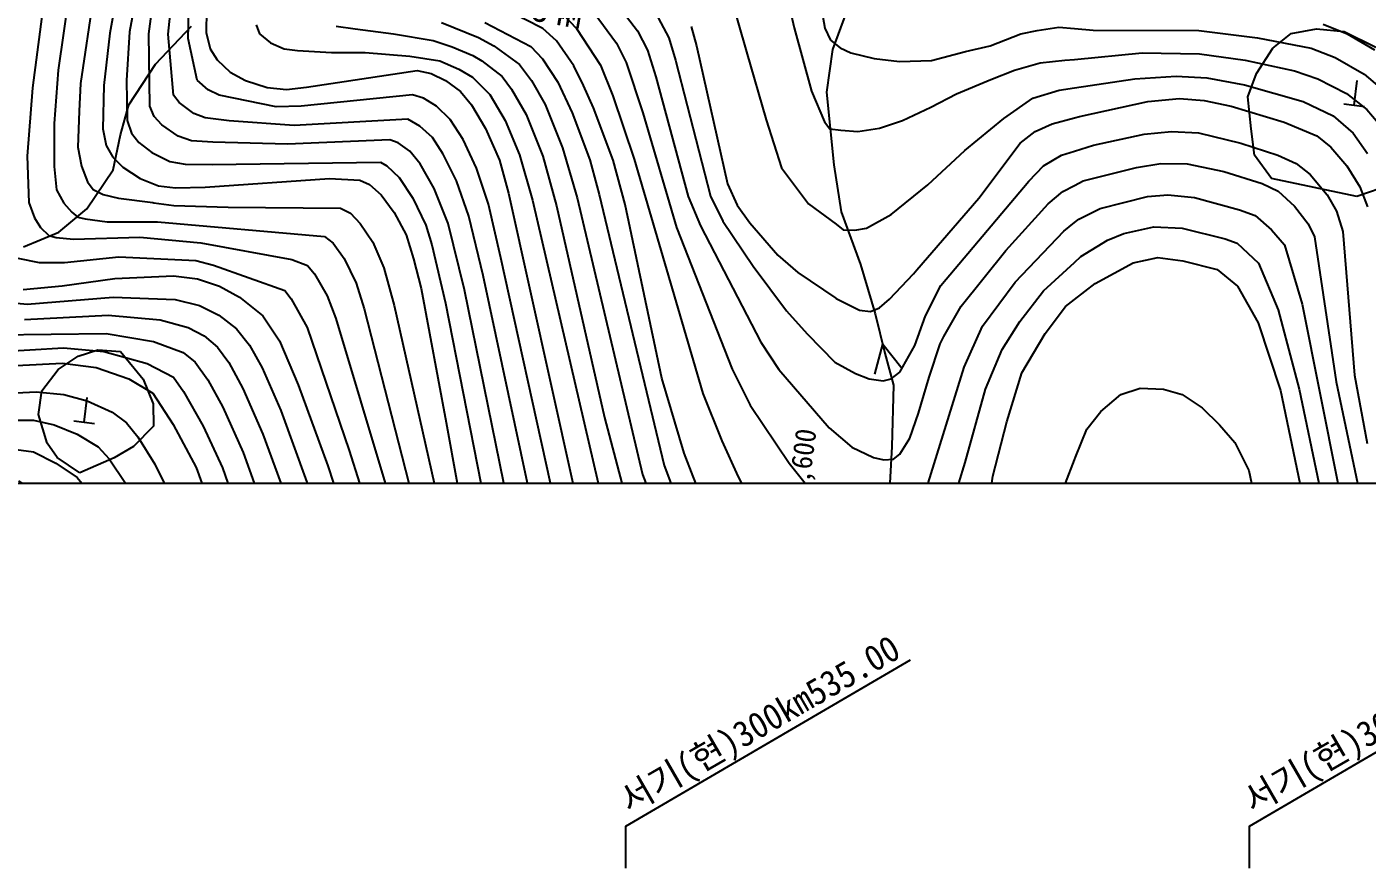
# Model space of a CAD drawing. Header units: millimetres. Extents: x 1510 to 2306, y 1103 to 1807.
# Drawn here: x 1777.1 to 1906, y 1364.9 to 1445.8 of the extents above; entities that cross this region are included whole.
import ezdxf
from ezdxf.enums import TextEntityAlignment as Align
from ezdxf.xclip import XClip

# ---------------------------------------------------------------- set-up
doc = ezdxf.new("R2010")
doc.units = ezdxf.units.MM
doc.header["$LTSCALE"] = 10
doc.header["$MEASUREMENT"] = 0
doc.header["$XCLIPFRAME"] = 2
doc.layers.add('TX-PAPR', color=2, linetype='Continuous', plot=False)
for name, color, linetype in [('TZ-BASE', 253, 'Continuous'), ('TZ-LEAL', 1, 'Continuous'), ('TZ-LEAT', 3, 'Continuous')]:
    doc.layers.add(name, color=color, linetype=linetype)
doc.styles.add('HANA', font='GulimChe.ttf')
doc.styles.get("Standard").update_dxf_attribs({"font": 'GulimChe.ttf'})

# ---------------------------------------------------------------- blocks, each defined once
blk = doc.blocks.new('JD-DHDH6EF4KJ')
at = {"layer": 'TZ-BASE'}
for p, q in [((182.11, -18.72, 173), (179.76, -36.94, 173)), ((184.49, -19.29, 172), (182.23, -35.26, 172)), ((186.8, -20.29, 171), (184.36, -36.55, 171)), ((189.3, -20, 170), (187.19, -31.69, 170)), ((251.01, -22.3, 153), (253.02, -31.17, 153)), ((190.57, -23.41, 169), (189.09, -31.57, 169)), ((246.57, -27.01, 154), (248.46, -33.48, 154)), ((190.95, -31.77, 168), (191.48, -27.77, 168)), ((235.52, -28.25, 157), (237.96, -31.47, 157)), ((255.4, -27.89, 152), (256, -31.21, 152)), ((192.81, -31.79, 167), (193.16, -28.4, 167)), ((194.73, -32.2, 166), (194.78, -29.57, 166)), ((196.48, -29.5, 165), (196.45, -31.62, 165)), ((228.86, -31.23, 160), (225.52, -29.55, 160)), ((201.27, -30.88, 164), (201.58, -31.75, 164)), ((219.11, -30.66, 162), (222.67, -32.1, 162)), ((223.26, -30.66, 161), (227.71, -32.98, 161)), ((230.8, -29.91, 159), (232.09, -31.25, 159)), ((233.8, -29.74, 158), (235.95, -32.65, 158)), ((239.94, -30.23, 156), (240.96, -32.13, 156)), ((258.05, -29.71, 160.13), (256.71, -33.26, 160.13)), ((303.94, -30.82, 151), (306.23, -31.76, 151)), ((187.19, -31.69, 170), (186.6, -36.73, 170)), ((189.09, -31.57, 169), (188.8, -36.25, 169)), ((191.03, -38.72, 168), (190.95, -31.77, 168)), ((191.57, -34.66, 149.06), (195.04, -31.02, 149.06)), ((193.33, -37.67, 167), (192.81, -31.79, 167)), ((195.59, -36.21, 166), (194.73, -32.2, 166)), ((196.45, -31.62, 165), (196.84, -33.19, 165)), ((201.58, -31.75, 164), (202.66, -32.61, 164)), ((208.96, -31.03, 163), (210.79, -31.26, 163)), ((210.79, -31.26, 163), (214.49, -31.74, 163)), ((214.49, -31.74, 163), (218.29, -32.41, 163)), ((222.67, -32.1, 162), (224.13, -32.92, 162)), ((230.16, -32.44, 160), (228.86, -31.23, 160)), ((232.09, -31.25, 159), (234.41, -34.76, 159)), ((237.96, -31.47, 157), (238.91, -33.33, 157)), ((240.96, -32.13, 156), (241.61, -34.28, 156)), ((243.13, -31.04, 155), (243.63, -32.91, 155)), ((253.02, -31.17, 153), (254.71, -37.26, 153)), ((256, -31.21, 152), (256.53, -32.38, 152)), ((271.88, -32.91, 152), (274.84, -31.75, 152)), ((274.84, -31.75, 152), (276.41, -31.45, 152)), ((276.41, -31.45, 152), (278.49, -31.1, 152)), ((278.49, -31.1, 152), (280, -31.24, 152)), ((280, -31.24, 152), (281.81, -31.4, 152)), ((281.81, -31.4, 152), (291.97, -31.42, 152)), ((291.97, -31.42, 152), (297.62, -32.13, 152)), ((297.62, -32.13, 152), (302.79, -33.13, 152)), ((299.1, -33.15, 155.28), (300.86, -31.73, 155.28)), ((300.86, -31.73, 155.28), (303.3, -31.28, 155.28)), ((303.3, -31.28, 155.28), (305.96, -31.53, 155.28)), ((305.96, -31.53, 155.28), (309.01, -33.05, 155.28)), ((306.23, -31.76, 151), (308.87, -33.29, 151)), ((196.84, -33.19, 165), (197.51, -34.26, 165)), ((202.66, -32.61, 164), (203.96, -33.2, 164)), ((203.96, -33.2, 164), (205.26, -33.36, 164)), ((205.26, -33.36, 164), (208.52, -33.54, 164)), ((218.29, -32.41, 163), (220.13, -33, 163)), ((220.13, -33, 163), (222.11, -33.85, 163)), ((224.13, -32.92, 162), (226.62, -34.7, 162)), ((227.71, -32.98, 161), (228.81, -34.15, 161)), ((231.84, -34.85, 160), (230.16, -32.44, 160)), ((235.95, -32.65, 158), (236.86, -34.51, 158)), ((238.91, -33.33, 157), (239.71, -35.9, 157)), ((243.63, -32.91, 155), (246.63, -46.2, 155)), ((248.46, -33.48, 154), (250.35, -40.02, 154)), ((256.71, -33.26, 160.13), (256.16, -37.37, 160.13)), ((256.53, -32.38, 152), (257.46, -33.1, 152)), ((257.46, -33.1, 152), (258.5, -33.57, 152)), ((266.24, -34.31, 152), (269.51, -33.45, 152)), ((269.51, -33.45, 152), (271.88, -32.91, 152)), ((297.51, -35.56, 155.28), (299.1, -33.15, 155.28)), ((302.79, -33.13, 152), (305.1, -34.04, 152)), ((189.03, -38.58, 149.06), (191.57, -34.66, 149.06)), ((197.51, -34.26, 165), (198.77, -35.43, 165)), ((208.52, -33.54, 164), (211.75, -33.54, 164)), ((211.75, -33.54, 164), (216.07, -33.91, 164)), ((216.07, -33.91, 164), (218.94, -34.34, 164)), ((218.94, -34.34, 164), (220.78, -35.17, 164)), ((222.11, -33.85, 163), (222.99, -34.36, 163)), ((222.99, -34.36, 163), (224.94, -35.87, 163)), ((226.62, -34.7, 162), (227.77, -36.25, 162)), ((228.81, -34.15, 161), (230.28, -36.42, 161)), ((234.41, -34.76, 159), (235.6, -37.72, 159)), ((236.86, -34.51, 158), (238.46, -39.37, 158)), ((241.61, -34.28, 156), (244.97, -47.36, 156)), ((258.5, -33.57, 152), (260.73, -34.12, 152)), ((260.73, -34.12, 152), (263.16, -34.43, 152)), ((263.16, -34.43, 152), (266.24, -34.31, 152)), ((274.22, -35.25, 153), (276.69, -34.55, 153)), ((276.69, -34.55, 153), (279.08, -34.3, 153)), ((279.08, -34.3, 153), (280, -34.22, 153)), ((280, -34.22, 153), (286.53, -33.59, 153)), ((286.53, -33.59, 153), (292.03, -33.67, 153)), ((292.03, -33.67, 153), (296.42, -34.3, 153)), ((296.42, -34.3, 153), (301.17, -35.31, 153)), ((305.1, -34.04, 152), (307.88, -35.65, 152)), ((182.23, -35.26, 172), (181.82, -40.39, 172)), ((198.77, -35.43, 165), (200.24, -36.23, 165)), ((206.1, -36.9, 165), (216.77, -35.29, 165)), ((216.77, -35.29, 165), (218.1, -35.58, 165)), ((218.1, -35.58, 165), (219.48, -36.24, 165)), ((220.78, -35.17, 164), (222.07, -35.94, 164)), ((222.07, -35.94, 164), (223.74, -37.6, 164)), ((224.94, -35.87, 163), (225.85, -37.07, 163)), ((232.75, -36.74, 160), (231.84, -34.85, 160)), ((239.71, -35.9, 157), (242.84, -47.42, 157)), ((271.97, -36.16, 153), (274.22, -35.25, 153)), ((280, -36.94, 154), (285.82, -36.07, 154)), ((285.82, -36.07, 154), (289.8, -35.83, 154)), ((289.8, -35.83, 154), (292.73, -36, 154)), ((292.73, -36, 154), (296.35, -36.67, 154)), ((296.7, -37.82, 155.28), (297.51, -35.56, 155.28)), ((301.17, -35.31, 153), (303.41, -36.08, 153)), ((303.41, -36.08, 153), (306.18, -37.5, 153)), ((307.88, -35.65, 152), (310.42, -37.8, 152)), ((179.76, -36.94, 173), (179.22, -43.51, 173)), ((184.36, -36.55, 171), (184.25, -39.2, 171)), ((186.6, -36.73, 170), (186.52, -40.89, 170)), ((188.8, -36.25, 169), (188.86, -40.1, 169)), ((196.64, -37.13, 166), (195.59, -36.21, 166)), ((197.7, -37.66, 166), (196.64, -37.13, 166)), ((200.24, -36.23, 165), (202.32, -36.91, 165)), ((202.32, -36.91, 165), (204.18, -37.1, 165)), ((204.18, -37.1, 165), (206.1, -36.9, 165)), ((219.48, -36.24, 165), (220.93, -37.3, 165)), ((220.93, -37.3, 165), (221.98, -38.58, 165)), ((225.85, -37.07, 163), (227.24, -39.51, 163)), ((227.77, -36.25, 162), (229.06, -38.56, 162)), ((230.28, -36.42, 161), (231.67, -39.36, 161)), ((233.73, -38.88, 160), (232.75, -36.74, 160)), ((254.71, -37.26, 153), (255.94, -40.23, 153)), ((256.16, -37.37, 160.13), (256.86, -44.35, 160.13)), ((268.64, -37.52, 153), (271.97, -36.16, 153)), ((276, -37.95, 154), (278.53, -37.16, 154)), ((278.53, -37.16, 154), (280, -36.94, 154)), ((296.35, -36.67, 154), (302.02, -38.26, 154)), ((306.91, -38.62, 153.87), (307.22, -36.24, 153.87)), ((188.21, -41.46, 149.06), (189.03, -38.58, 149.06)), ((193.87, -38.35, 167), (193.33, -37.67, 167)), ((195.27, -39.43, 167), (193.87, -38.35, 167)), ((203.2, -38.77, 166), (197.7, -37.66, 166)), ((216.32, -37.64, 166), (205.59, -38.73, 166)), ((217.36, -37.96, 166), (216.32, -37.64, 166)), ((218.62, -38.73, 166), (217.36, -37.96, 166)), ((221.98, -38.58, 165), (223.35, -40.87, 165)), ((223.74, -37.6, 164), (225.24, -40.08, 164)), ((229.06, -38.56, 162), (230.75, -42.73, 162)), ((235.6, -37.72, 159), (237.65, -43.82, 159)), ((266.18, -38.82, 153), (268.64, -37.52, 153)), ((273.2, -39.89, 154), (276, -37.95, 154)), ((280.48, -39.7, 155), (287.07, -38.28, 155)), ((287.07, -38.28, 155), (290.12, -37.99, 155)), ((290.12, -37.99, 155), (292.47, -38.16, 155)), ((292.47, -38.16, 155), (295.07, -38.73, 155)), ((297.01, -40.9, 155.28), (296.7, -37.82, 155.28)), ((302.02, -38.26, 154), (304.91, -39.66, 154)), ((305.92, -38.5, 153.87), (307.91, -38.75, 153.87)), ((306.18, -37.5, 153), (308.12, -39.04, 153)), ((184.25, -39.2, 171), (184.1, -42.66, 171)), ((191.44, -39.72, 168), (191.03, -38.72, 168)), ((192.18, -40.51, 168), (191.44, -39.72, 168)), ((196.35, -39.84, 167), (195.27, -39.43, 167)), ((198.66, -40.12, 167), (196.35, -39.84, 167)), ((205.59, -38.73, 166), (203.2, -38.77, 166)), ((215.86, -39.96, 167), (204.92, -40.57, 167)), ((217.02, -40.64, 167), (215.86, -39.96, 167)), ((219.94, -39.99, 166), (218.62, -38.73, 166)), ((227.24, -39.51, 163), (228.84, -43.52, 163)), ((231.67, -39.36, 161), (233.36, -43.89, 161)), ((235.62, -43.91, 160), (233.73, -38.88, 160)), ((238.46, -39.37, 158), (241.71, -50.38, 158)), ((263.46, -40.09, 153), (266.18, -38.82, 153)), ((269.47, -42.99, 154), (273.2, -39.89, 154)), ((277.86, -40.42, 155), (280, -39.83, 155)), ((280, -39.83, 155), (280.48, -39.7, 155)), ((295.07, -38.73, 155), (300.17, -40.25, 155)), ((304.91, -39.66, 154), (306.82, -41.3, 154)), ((308.12, -39.04, 153), (309.23, -40.33, 153)), ((181.82, -40.39, 172), (181.82, -44.52, 172)), ((186.52, -40.89, 170), (186.84, -42.49, 170)), ((188.86, -40.1, 169), (189.26, -41.3, 169)), ((193.77, -41.61, 168), (192.18, -40.51, 168)), ((204.92, -40.57, 167), (198.66, -40.12, 167)), ((218.22, -41.74, 167), (217.02, -40.64, 167)), ((221.18, -41.92, 166), (219.94, -39.99, 166)), ((223.35, -40.87, 165), (224.67, -43.91, 165)), ((225.24, -40.08, 164), (226.62, -43.39, 164)), ((250.35, -40.02, 154), (251.8, -44.64, 154)), ((255.94, -40.23, 153), (256.45, -40.89, 153)), ((256.45, -40.89, 153), (257.54, -41.03, 153)), ((257.54, -41.03, 153), (259.15, -41.15, 153)), ((259.15, -41.15, 153), (261.23, -40.82, 153)), ((261.23, -40.82, 153), (263.46, -40.09, 153)), ((274.79, -42.29, 155), (276.23, -41.16, 155)), ((276.23, -41.16, 155), (277.86, -40.42, 155)), ((286.72, -41.42, 156), (289.35, -41.14, 156)), ((289.35, -41.14, 156), (291.95, -41.27, 156)), ((291.95, -41.27, 156), (296.02, -42.26, 156)), ((297.34, -43.43, 155.28), (297.01, -40.9, 155.28)), ((300.17, -40.25, 155), (303.32, -41.58, 155)), ((186.84, -42.49, 170), (187.49, -43.61, 170)), ((187.52, -44.85, 149.06), (188.21, -41.46, 149.06)), ((189.26, -41.3, 169), (189.97, -42.21, 169)), ((189.97, -42.21, 169), (191.22, -43.17, 169)), ((195.04, -42.04, 168), (193.77, -41.61, 168)), ((197.11, -42.19, 168), (195.04, -42.04, 168)), ((204.28, -42.38, 168), (197.11, -42.19, 168)), ((214.13, -41.94, 168), (204.28, -42.38, 168)), ((214.93, -42.23, 168), (214.13, -41.94, 168)), ((216.06, -43.06, 168), (214.93, -42.23, 168)), ((219.27, -43.34, 167), (218.22, -41.74, 167)), ((222.48, -44.68, 166), (221.18, -41.92, 166)), ((270.81, -47.56, 155), (274.79, -42.29, 155)), ((280, -43.05, 156), (281.83, -42.46, 156)), ((281.83, -42.46, 156), (286.72, -41.42, 156)), ((296.02, -42.26, 156), (299.57, -43.42, 156)), ((303.32, -41.58, 155), (304.68, -42.65, 155)), ((306.82, -41.3, 154), (308.21, -43.27, 154)), ((179.22, -43.51, 173), (179.41, -47.97, 173)), ((184.1, -42.66, 171), (184.46, -44.5, 171)), ((187.49, -43.61, 170), (188.43, -44.59, 170)), ((191.22, -43.17, 169), (192.97, -44.04, 169)), ((217.05, -44.25, 168), (216.06, -43.06, 168)), ((220.55, -45.91, 167), (219.27, -43.34, 167)), ((226.62, -43.39, 164), (227.86, -47.75, 164)), ((228.84, -43.52, 163), (230.16, -48.3, 163)), ((230.75, -42.73, 162), (232.17, -47.55, 162)), ((237.65, -43.82, 159), (244.25, -66.36, 159)), ((265.9, -46.28, 154), (269.47, -42.99, 154)), ((277.03, -44.47, 156), (278.77, -43.44, 156)), ((278.77, -43.44, 156), (280, -43.05, 156)), ((298.95, -45.69, 155.28), (297.34, -43.43, 155.28)), ((299.57, -43.42, 156), (301.33, -44.22, 156)), ((304.68, -42.65, 155), (306.22, -44.45, 155)), ((181.82, -44.52, 172), (182.07, -46.76, 172)), ((184.46, -44.5, 171), (185.04, -46, 171)), ((184.96, -48.6, 149.06), (187.52, -44.85, 149.06)), ((188.43, -44.59, 170), (190.12, -45.66, 170)), ((192.97, -44.04, 169), (194.43, -44.3, 169)), ((194.43, -44.3, 169), (197.03, -44.34, 169)), ((197.03, -44.34, 169), (213.22, -44.11, 169)), ((213.22, -44.11, 169), (213.83, -44.46, 169)), ((213.83, -44.46, 169), (215.04, -45.58, 169)), ((218.41, -46.64, 168), (217.05, -44.25, 168)), ((223.62, -48.15, 166), (222.48, -44.68, 166)), ((224.67, -43.91, 165), (225.54, -47.07, 165)), ((233.36, -43.89, 161), (234.27, -47.2, 161)), ((236.78, -48.18, 160), (235.62, -43.91, 160)), ((251.8, -44.64, 154), (254.42, -48.12, 154)), ((256.86, -44.35, 160.13), (257.56, -48.88, 160.13)), ((275.6, -45.94, 156), (277.03, -44.47, 156)), ((280.83, -45.91, 157), (285.96, -44.61, 157)), ((285.96, -44.61, 157), (288.32, -44.22, 157)), ((288.32, -44.22, 157), (290.86, -44.27, 157)), ((290.86, -44.27, 157), (294.39, -45.01, 157)), ((294.39, -45.01, 157), (298.07, -46.16, 157)), ((301.33, -44.22, 156), (302.68, -45.28, 156)), ((306.22, -44.45, 155), (307.47, -46.49, 155)), ((185.04, -46, 171), (185.6, -46.73, 171)), ((190.12, -45.66, 170), (191.86, -46.39, 170)), ((191.86, -46.39, 170), (193.51, -46.58, 170)), ((196.37, -46.51, 170), (208.32, -45.69, 170)), ((208.32, -45.69, 170), (211.23, -45.84, 170)), ((211.23, -45.84, 170), (212.17, -46.26, 170)), ((212.17, -46.26, 170), (213.28, -47.26, 170)), ((215.04, -45.58, 169), (216.33, -47.58, 169)), ((221.74, -49.3, 167), (220.55, -45.91, 167)), ((246.63, -46.2, 155), (247.54, -48.24, 155)), ((262.38, -49.15, 154), (265.9, -46.28, 154)), ((267.13, -55.97, 156), (275.6, -45.94, 156)), ((278.87, -46.91, 157), (280, -46.34, 157)), ((280, -46.34, 157), (280.83, -45.91, 157)), ((298.07, -46.16, 157), (299.6, -46.88, 157)), ((307.18, -47.41, 155.28), (298.95, -45.69, 155.28)), ((302.68, -45.28, 156), (304.32, -47.26, 156)), ((310.55, -46.24, 155.28), (307.18, -47.41, 155.28)), ((182.07, -46.76, 172), (182.75, -48.04, 172)), ((185.6, -46.73, 171), (186.56, -47.22, 171)), ((186.56, -47.22, 171), (188.01, -47.58, 171)), ((188.01, -47.58, 171), (191.32, -47.99, 171)), ((193.51, -46.58, 170), (196.37, -46.51, 170)), ((213.28, -47.26, 170), (214.54, -48.96, 170)), ((216.33, -47.58, 169), (217.58, -50.15, 169)), ((219.75, -49.99, 168), (218.41, -46.64, 168)), ((225.54, -47.07, 165), (232.31, -77.51, 165)), ((232.17, -47.55, 162), (238.45, -74.14, 162)), ((234.27, -47.2, 161), (240.53, -73.29, 161)), ((242.84, -47.42, 157), (244.01, -50.23, 157)), ((244.97, -47.36, 156), (246.18, -49.77, 156)), ((264.85, -54.46, 155), (270.81, -47.56, 155)), ((277.48, -48.12, 157), (278.87, -46.91, 157)), ((282.49, -48.55, 158), (287.02, -47.42, 158)), ((287.02, -47.42, 158), (288.99, -47.24, 158)), ((288.99, -47.24, 158), (291.55, -47.49, 158)), ((291.55, -47.49, 158), (295.88, -48.68, 158)), ((299.6, -46.88, 157), (301.17, -48.33, 157)), ((304.32, -47.26, 156), (305.23, -48.83, 156)), ((307.47, -46.49, 155), (308.19, -48.41, 155)), ((179.41, -47.97, 173), (179.93, -49.47, 173)), ((182.28, -50.84, 149.06), (184.96, -48.6, 149.06)), ((182.75, -48.04, 172), (183.53, -48.92, 172)), ((183.53, -48.92, 172), (184.12, -49.41, 172)), ((191.32, -47.99, 171), (191.42, -48.02, 171)), ((191.42, -48.02, 171), (193.36, -48.26, 171)), ((193.36, -48.26, 171), (198.58, -48.44, 171)), ((198.58, -48.44, 171), (209.37, -48.54, 171)), ((209.37, -48.54, 171), (210.33, -49.01, 171)), ((214.54, -48.96, 170), (215.7, -51.08, 170)), ((224.82, -53.3, 166), (223.62, -48.15, 166)), ((227.86, -47.75, 164), (234.89, -78.07, 164)), ((230.16, -48.3, 163), (234.77, -68.68, 163)), ((240.31, -64.88, 160), (236.78, -48.18, 160)), ((247.54, -48.24, 155), (248.77, -49.94, 155)), ((254.42, -48.12, 154), (257.06, -50.08, 154)), ((257.56, -48.88, 160.13), (259.42, -53.94, 160.13)), ((273.39, -52.61, 157), (277.48, -48.12, 157)), ((280.41, -49.59, 158), (282.49, -48.55, 158)), ((295.88, -48.68, 158), (297.39, -49.25, 158)), ((301.17, -48.33, 157), (302.48, -50.02, 157)), ((305.23, -48.83, 156), (305.81, -50.76, 156)), ((179.93, -49.47, 173), (180.53, -50.39, 173)), ((184.12, -49.41, 172), (184.82, -49.56, 172)), ((184.82, -49.56, 172), (186.94, -49.83, 172)), ((186.94, -49.83, 172), (191.76, -49.85, 172)), ((191.76, -49.85, 172), (207.84, -51.24, 172)), ((210.33, -49.01, 171), (211.28, -49.99, 171)), ((211.28, -49.99, 171), (212.48, -51.81, 171)), ((217.58, -50.15, 169), (218.16, -52.06, 169)), ((221.3, -56.4, 168), (219.75, -49.99, 168)), ((223.1, -55.02, 167), (221.74, -49.3, 167)), ((244.01, -50.23, 157), (249.83, -61.43, 157)), ((246.18, -49.77, 156), (249.1, -54.12, 156)), ((248.77, -49.94, 155), (251.46, -53.05, 155)), ((257.06, -50.08, 154), (257.76, -50.6, 154)), ((260, -50.46, 154), (262.38, -49.15, 154)), ((278.97, -50.73, 158), (280, -49.92, 158)), ((280, -49.92, 158), (280.41, -49.59, 158)), ((297.39, -49.25, 158), (298.96, -50.61, 158)), ((302.48, -50.02, 157), (303.09, -51.3, 157)), ((178.89, -52.26, 149.06), (182.28, -50.84, 149.06)), ((180.53, -50.39, 173), (181.33, -51.15, 173)), ((181.33, -51.15, 173), (182.02, -51.35, 173)), ((182.02, -51.35, 173), (183.68, -51.51, 173)), ((183.68, -51.51, 173), (190.09, -51.32, 173)), ((190.09, -51.32, 173), (195.94, -51.85, 173)), ((207.84, -51.24, 172), (208.67, -51.9, 172)), ((215.7, -51.08, 170), (216.41, -53.39, 170)), ((241.71, -50.38, 158), (247.07, -64.02, 158)), ((257.76, -50.6, 154), (258.86, -50.65, 154)), ((258.86, -50.65, 154), (260, -50.46, 154)), ((274.3, -55.66, 158), (278.97, -50.73, 158)), ((283.18, -51.61, 159), (284.75, -50.96, 159)), ((284.75, -50.96, 159), (287.63, -50.34, 159)), ((287.63, -50.34, 159), (290.37, -50.46, 159)), ((290.37, -50.46, 159), (294.51, -51.47, 159)), ((294.51, -51.47, 159), (295.65, -51.9, 159)), ((298.96, -50.61, 158), (300.2, -52.06, 158)), ((303.09, -51.3, 157), (305.19, -65.23, 157)), ((305.81, -50.76, 156), (306.96, -64.6, 156)), ((195.94, -51.85, 173), (204.7, -53.46, 173)), ((208.67, -51.9, 172), (209.72, -53.37, 172)), ((212.48, -51.81, 171), (213.56, -54.28, 171)), ((218.16, -52.06, 169), (219.47, -57.67, 169)), ((269.1, -57.95, 157), (273.39, -52.61, 157)), ((280.62, -53.19, 159), (283.18, -51.61, 159)), ((295.65, -51.9, 159), (297.71, -53.83, 159)), ((300.2, -52.06, 158), (301.9, -57.76, 158)), ((178.33, -53.34, 174), (180.4, -53.74, 174)), ((180.4, -53.74, 174), (182.82, -53.75, 174)), ((182.82, -53.75, 174), (188.06, -53.22, 174)), ((188.06, -53.22, 174), (195.47, -53.56, 174)), ((195.47, -53.56, 174), (197.15, -54, 174)), ((197.15, -54, 174), (204.04, -56.45, 174)), ((204.7, -53.46, 173), (206.21, -54.03, 173)), ((206.21, -54.03, 173), (206.88, -54.84, 173)), ((209.72, -53.37, 172), (210.9, -55.76, 172)), ((216.41, -53.39, 170), (217.15, -56.27, 170)), ((230.47, -79.08, 166), (224.82, -53.3, 166)), ((249.1, -54.12, 156), (252.3, -58.4, 156)), ((251.46, -53.05, 155), (253.4, -54.71, 155)), ((259.42, -53.94, 160.13), (260.83, -58.68, 160.13)), ((277.01, -56.47, 159), (280, -53.75, 159)), ((280, -53.75, 159), (280.62, -53.19, 159)), ((282.01, -55.77, 160), (285.65, -53.8, 160)), ((285.65, -53.8, 160), (288.03, -53.29, 160)), ((288.03, -53.29, 160), (290.43, -53.6, 160)), ((290.43, -53.6, 160), (293.72, -54.43, 160)), ((297.71, -53.83, 159), (299.6, -58.3, 159)), ((182.61, -56, 175), (187.66, -55.28, 175)), ((187.66, -55.28, 175), (193.32, -55.04, 175)), ((193.32, -55.04, 175), (195.62, -55.34, 175)), ((195.62, -55.34, 175), (197.74, -56.02, 175)), ((206.88, -54.84, 173), (208.1, -56.97, 173)), ((213.56, -54.28, 171), (214.54, -57.89, 171)), ((228.51, -80.24, 167), (223.1, -55.02, 167)), ((253.4, -54.71, 155), (257.03, -57.2, 155)), ((262.22, -57.29, 155), (264.51, -54.84, 155)), ((264.51, -54.84, 155), (264.85, -54.46, 155)), ((293.72, -54.43, 160), (295.68, -56.04, 160)), ((178.86, -56.35, 175), (182.61, -56, 175)), ((197.74, -56.02, 175), (199.66, -57.1, 175)), ((204.04, -56.45, 174), (204.65, -57.26, 174)), ((210.9, -55.76, 172), (211.67, -58.21, 172)), ((217.15, -56.27, 170), (219.56, -69.14, 170)), ((226.2, -80.33, 168), (221.3, -56.4, 168)), ((265.66, -58.9, 156), (267.13, -55.97, 156)), ((271.17, -59.87, 158), (274.3, -55.66, 158)), ((274.76, -59.42, 159), (277.01, -56.47, 159)), ((280, -57.32, 160), (282.01, -55.77, 160)), ((295.68, -56.04, 160), (297.67, -59.55, 160)), ((175.98, -57.45, 176), (179.25, -57.77, 176)), ((179.25, -57.77, 176), (187.52, -57.08, 176)), ((187.52, -57.08, 176), (193.46, -57.3, 176)), ((193.46, -57.3, 176), (195.81, -57.9, 176)), ((195.81, -57.9, 176), (197.67, -58.81, 176)), ((199.66, -57.1, 175), (201.9, -58.9, 175)), ((204.65, -57.26, 174), (206.16, -60, 174)), ((208.1, -56.97, 173), (208.93, -59.14, 173)), ((214.54, -57.89, 171), (219.9, -81.69, 171)), ((219.47, -57.67, 169), (224, -80.72, 169)), ((257.03, -57.2, 155), (257.06, -57.23, 155)), ((257.06, -57.23, 155), (259.31, -58.35, 155)), ((261.25, -58.13, 155), (262.22, -57.29, 155)), ((267.44, -60.88, 157), (269.1, -57.95, 157)), ((277.18, -60.58, 160), (279.14, -57.98, 160)), ((279.14, -57.98, 160), (280, -57.32, 160)), ((301.9, -57.76, 158), (305.38, -75.11, 158)), ((178.99, -59.25, 177), (187.02, -58.83, 177)), ((187.02, -58.83, 177), (192.04, -59.26, 177)), ((192.04, -59.26, 177), (194.73, -60.02, 177)), ((197.67, -58.81, 176), (199.37, -60.15, 176)), ((201.9, -58.9, 175), (203.52, -61.3, 175)), ((208.93, -59.14, 173), (217.64, -88.24, 173)), ((211.67, -58.21, 172), (217.71, -81.8, 172)), ((252.3, -58.4, 156), (254.29, -60.63, 156)), ((259.31, -58.35, 155), (260.38, -58.48, 155)), ((260.38, -58.48, 155), (261.25, -58.13, 155)), ((260.83, -58.68, 160.13), (261.77, -62.49, 160.13)), ((264.65, -61.73, 156), (265.66, -58.9, 156)), ((299.6, -58.3, 159), (301.62, -65.93, 159)), ((175.93, -60.73, 178), (186.85, -60.58, 178)), ((186.85, -60.58, 178), (191.38, -61.35, 178)), ((194.73, -60.02, 177), (196.27, -60.81, 177)), ((199.37, -60.15, 176), (200.63, -61.71, 176)), ((206.16, -60, 174), (210.21, -71.85, 174)), ((269.38, -63.82, 158), (271.17, -59.87, 158)), ((273.04, -62.14, 159), (274.76, -59.42, 159)), ((274.93, -64.36, 160), (277.18, -60.58, 160)), ((297.67, -59.55, 160), (299.82, -66.07, 160)), ((191.38, -61.35, 178), (194.23, -62.41, 178)), ((196.27, -60.81, 177), (197.54, -61.91, 177)), ((200.63, -61.71, 176), (201.84, -63.89, 176)), ((203.52, -61.3, 175), (205.32, -65.52, 175)), ((249.83, -61.43, 157), (251.55, -64.06, 157)), ((254.29, -60.63, 156), (256.94, -63.33, 156)), ((260.78, -64.5, 160.13), (261.55, -61.6, 160.13)), ((261.55, -61.6, 160.13), (263.41, -63.95, 160.13)), ((263.2, -64.32, 156), (264.65, -61.73, 156)), ((266.02, -64.78, 157), (267.08, -61.58, 157)), ((267.08, -61.58, 157), (267.44, -60.88, 157)), ((174.02, -62.5, 179), (182.72, -61.97, 179)), ((182.23, -64.04, 181.43), (184.15, -62.78, 181.43)), ((182.72, -61.97, 179), (186.62, -62.31, 179)), ((184.15, -62.78, 181.43), (186.02, -62.17, 181.43)), ((186.02, -62.17, 181.43), (188.22, -62.33, 181.43)), ((186.62, -62.31, 179), (190.77, -63.46, 179)), ((188.22, -62.33, 181.43), (190.39, -64.98, 181.43)), ((194.23, -62.41, 178), (195.41, -63.34, 178)), ((197.54, -61.91, 177), (198.65, -63.39, 177)), ((261.77, -62.49, 160.13), (262.6, -65.55, 160.13)), ((271.43, -65.94, 159), (273.04, -62.14, 159)), ((178.19, -63.68, 180), (182.62, -63.43, 180)), ((180.64, -66.11, 181.43), (182.23, -64.04, 181.43)), ((182.62, -63.43, 180), (185.87, -63.85, 180)), ((185.87, -63.85, 180), (189.03, -64.94, 180)), ((190.77, -63.46, 179), (193.3, -64.78, 179)), ((195.41, -63.34, 178), (196.63, -65.03, 178)), ((198.65, -63.39, 177), (199.99, -65.88, 177)), ((201.84, -63.89, 176), (203.63, -68, 176)), ((247.07, -64.02, 158), (248.81, -67.49, 158)), ((251.55, -64.06, 157), (256.4, -69.66, 157)), ((256.94, -63.33, 156), (258.93, -64.42, 156)), ((258.93, -64.42, 156), (260.25, -64.96, 156)), ((262.38, -64.96, 156), (263.2, -64.32, 156)), ((265.11, -77.63, 158), (269.38, -63.82, 158)), ((273.51, -69.07, 160), (274.93, -64.36, 160)), ((189.03, -64.94, 180), (191.32, -66.33, 180)), ((190.39, -64.98, 181.43), (191.35, -67.34, 181.43)), ((193.3, -64.78, 179), (194.29, -66.17, 179)), ((196.63, -65.03, 178), (198.06, -67.66, 178)), ((205.32, -65.52, 175), (208.16, -73.31, 175)), ((242.45, -72.09, 160), (240.31, -64.88, 160)), ((260.25, -64.96, 156), (261.61, -65.14, 156)), ((261.61, -65.14, 156), (262.38, -64.96, 156)), ((262.6, -65.55, 160.13), (262.44, -71.45, 160.13)), ((265.01, -68.26, 157), (266.02, -64.78, 157)), ((305.19, -65.23, 157), (309.24, -84.49, 157)), ((306.96, -64.6, 156), (308.17, -71.17, 156)), ((173.54, -66.5, 181), (180.1, -66.21, 181)), ((180.1, -66.21, 181), (182.77, -66.44, 181)), ((180.32, -68.38, 181.43), (180.64, -66.11, 181.43)), ((182.77, -66.44, 181), (185.01, -67.07, 181)), ((184.72, -69.12, 182.34), (185.02, -66.74, 182.34)), ((191.32, -66.33, 180), (193.28, -69.33, 180)), ((194.29, -66.17, 179), (196.18, -69.49, 179)), ((199.99, -65.88, 177), (201.91, -70.27, 177)), ((244.25, -66.36, 159), (246.06, -70.92, 159)), ((269.5, -73.01, 159), (271.43, -65.94, 159)), ((282.55, -68.09, 161), (284.45, -66.45, 161)), ((284.45, -66.45, 161), (286.32, -65.84, 161)), ((286.32, -65.84, 161), (288.56, -65.94, 161)), ((288.56, -65.94, 161), (290.38, -66.46, 161)), ((290.38, -66.46, 161), (292.29, -67.74, 161)), ((299.82, -66.07, 160), (302.01, -76.53, 160)), ((301.62, -65.93, 159), (303.55, -75.18, 159)), ((185.01, -67.07, 181), (187.42, -68.14, 181)), ((187.42, -68.14, 181), (188.8, -69.18, 181)), ((191.35, -67.34, 181.43), (191.4, -69.51, 181.43)), ((198.06, -67.66, 178), (200.02, -72.03, 178)), ((203.63, -68, 176), (206.15, -74.88, 176)), ((248.81, -67.49, 158), (252.54, -73.05, 158)), ((264.15, -70.65, 157), (265.01, -68.26, 157)), ((281.2, -69.8, 161), (282.55, -68.09, 161)), ((292.29, -67.74, 161), (293.96, -69.37, 161)), ((176.3, -68.94, 182), (179.84, -68.91, 182)), ((179.84, -68.91, 182), (181.84, -69.37, 182)), ((181.15, -71.14, 181.43), (180.32, -68.38, 181.43)), ((181.84, -69.37, 182), (184.03, -70.28, 182)), ((183.73, -68.99, 182.34), (185.71, -69.24, 182.34)), ((188.8, -69.18, 181), (189.89, -70.53, 181)), ((191.4, -69.51, 181.43), (189.45, -71.47, 181.43)), ((193.28, -69.33, 180), (195.49, -73.47, 180)), ((196.18, -69.49, 179), (198.02, -73.52, 179)), ((219.56, -69.14, 170), (221.72, -81.24, 170)), ((234.77, -68.68, 163), (237.12, -77.46, 163)), ((272.16, -74.32, 160), (273.51, -69.07, 160)), ((293.96, -69.37, 161), (295.44, -71.06, 161)), ((184.03, -70.28, 182), (186.07, -71.49, 182)), ((189.89, -70.53, 181), (191.52, -73.16, 181)), ((201.91, -70.27, 177), (204.2, -76.57, 177)), ((246.06, -70.92, 159), (247.64, -74.37, 159)), ((256.4, -69.66, 157), (258.57, -71.51, 157)), ((263.21, -72.2, 157), (264.15, -70.65, 157)), ((280.1, -72.48, 161), (281.2, -69.8, 161)), ((175.92, -71.44, 183), (179.85, -71.97, 183)), ((179.85, -71.97, 183), (182, -73.06, 183)), ((182.12, -72.53, 181.43), (181.15, -71.14, 181.43)), ((186.07, -71.49, 182), (187.12, -72.64, 182)), ((189.45, -71.47, 181.43), (187.59, -72.56, 181.43)), ((200.02, -72.03, 178), (202.1, -77.84, 178)), ((210.21, -71.85, 174), (215.15, -87.64, 174)), ((243.32, -74.35, 160), (242.45, -72.09, 160)), ((258.57, -71.51, 157), (260.67, -72.52, 157)), ((262.44, -71.45, 160.13), (262.08, -78.23, 160.13)), ((262.59, -72.68, 157), (263.21, -72.2, 157)), ((295.44, -71.06, 161), (296.79, -73.78, 161)), ((182, -73.06, 183), (184.03, -74.44, 183)), ((184.31, -74, 181.43), (182.12, -72.53, 181.43)), ((187.59, -72.56, 181.43), (184.31, -74, 181.43)), ((187.12, -72.64, 182), (188.73, -75.04, 182)), ((191.52, -73.16, 181), (193.1, -76.36, 181)), ((195.49, -73.47, 180), (198.02, -80.53, 180)), ((208.16, -73.31, 175), (213.6, -89.82, 175)), ((240.53, -73.29, 161), (241.97, -77.21, 161)), ((252.54, -73.05, 158), (255.49, -76.77, 158)), ((260.67, -72.52, 157), (261.66, -72.74, 157)), ((261.66, -72.74, 157), (262.59, -72.68, 157)), ((266.99, -81.02, 159), (269.5, -73.01, 159)), ((278.52, -76.7, 161), (280, -72.74, 161)), ((280, -72.74, 161), (280.1, -72.48, 161)), ((178.4, -74.77, 184), (181.42, -76.85, 184)), ((184.03, -74.44, 183), (185.24, -75.95, 183)), ((198.02, -73.52, 179), (200.07, -79.34, 179)), ((238.45, -74.14, 162), (239.87, -78.26, 162)), ((243.96, -76.01, 160), (243.32, -74.35, 160)), ((247.64, -74.37, 159), (248.52, -76.15, 159)), ((271.75, -76.99, 160), (272.16, -74.32, 160)), ((296.79, -73.78, 161), (297.66, -77.94, 161)), ((206.15, -74.88, 176), (211.48, -91.15, 176))]:
    blk.add_line(p, q, dxfattribs=at)
at = {"layer": 'TZ-BASE', "style": 'HANA'}
blk.add_text('L=563.34M', height=2.5, rotation=349.9394, dxfattribs=at).set_placement((218.15, -28.76))
blk.add_text('191,600', height=2, rotation=82.6776, dxfattribs=at).set_placement((255.18, -69.89, 145), align=Align.RIGHT)

msp = doc.modelspace()

# ---------------------------------------------------------------- linework, layer by layer
at = {"layer": 'TX-PAPR'}
msp.add_lwpolyline([(2297.87, 1551.9), (1597.87, 1551.9), (1597.87, 1401.9), (2297.87, 1401.9), (2297.87, 1551.9)], dxfattribs=at)
at = {"layer": 'TZ-LEAL'}
for points in [[(1862.07, 1384.9), (1834.68, 1368.87), (1834.68, 1364.87)], [(1922.07, 1384.9), (1894.68, 1368.87), (1894.68, 1364.87)]]:
    msp.add_lwpolyline(points, dxfattribs=at)

# ---------------------------------------------------------------- block references
at = {"layer": 'TZ-BASE'}
ref = msp.add_blockref('JD-DHDH6EF4KJ', (1597.87, 1476.9), dxfattribs=at)
XClip(ref).set_block_clipping_path([(-0.0000000004, -75), (699.9999999949, 75.0000000039)])

# ---------------------------------------------------------------- texts
at = {"layer": 'TZ-LEAT'}
for s, p in [('서기(현)300km535.00', (1848.18, 1377.66)), ('서기(현)300km895.00', (1908.18, 1377.66))]:
    msp.add_text(s, height=2.5, rotation=30, dxfattribs=at).set_placement(p, align=Align.CENTER)

doc.saveas('drawing.dxf')
